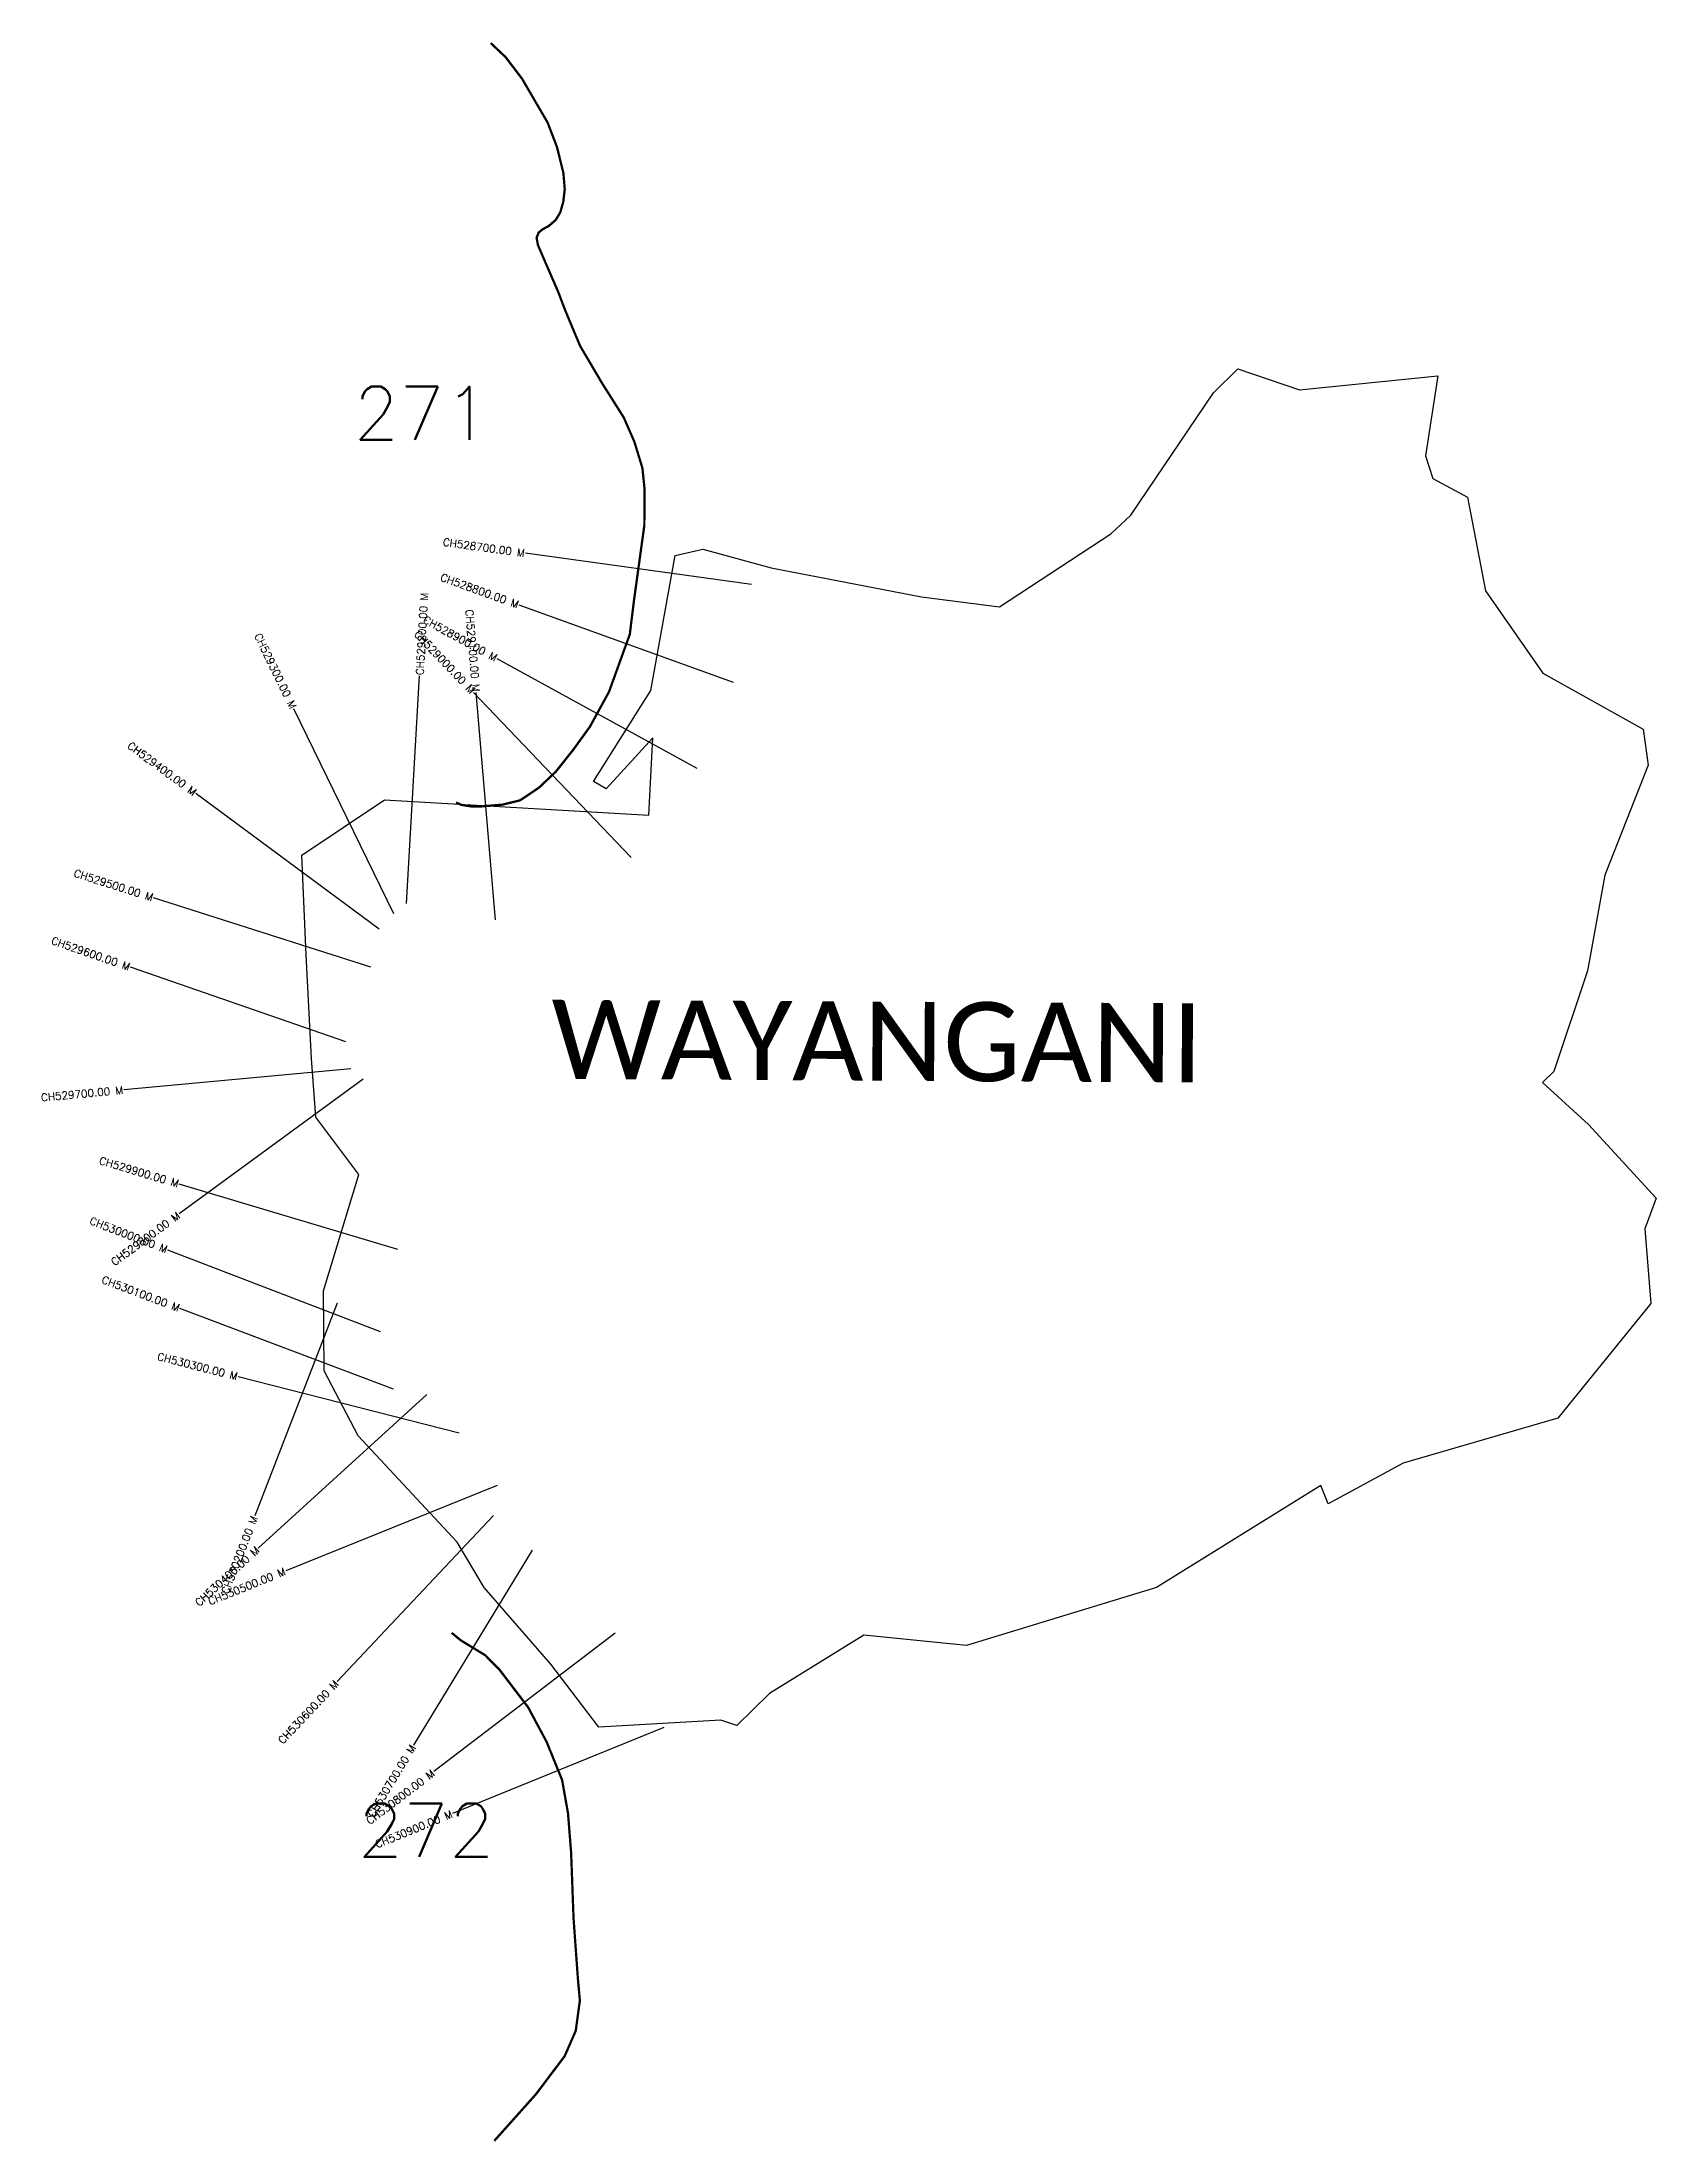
# Model space of a CAD drawing. Header units: metres. Extents: x 316853 to 318977, y 1870978 to 1873739.
import ezdxf
from ezdxf.enums import TextEntityAlignment as Align

# ---------------------------------------------------------------- set-up
doc = ezdxf.new("R2010")
doc.units = ezdxf.units.M
for name, color, linetype in [('CS', 134, 'Continuous'), ('CSMark', 6, 'Continuous'), ('NATURALLY PROTECTED', 3, 'Continuous'), ('VILLAGE NAME', 250, 'Continuous')]:
    doc.layers.add(name, color=color, linetype=linetype)
doc.styles.get("Standard").update_dxf_attribs({"font": 'simplex.shx'})

msp = doc.modelspace()

# ---------------------------------------------------------------- linework, layer by layer
at = {"color": 6, "flags": 128}
msp.add_lwpolyline([(317303.9, 1872742.5), (317651.5, 1872722.5), (317657, 1872824), (317595.2, 1872757), (317578.8, 1872766.9), (317654.3, 1872886.5), (317686.2, 1873064.1), (317722.4, 1873072.5), (317812.6, 1873047.8), (318010.4, 1873009.5), (318112.9, 1872996.6), (318259.3, 1873092.5), (318285.9, 1873117.1), (318394.6, 1873278), (318426.5, 1873309.6), (318507.8, 1873282), (318689.8, 1873300.4), (318673.3, 1873195), (318683.2, 1873165.1), (318728.6, 1873140.8), (318752.4, 1873017.4), (318827.8, 1872909.1), (318959.6, 1872835.5), (318966.5, 1872788.2), (318909.2, 1872643.6), (318886.7, 1872517.8), (318842.2, 1872385.6), (318827.5, 1872371.1), (318887.8, 1872315.6), (318976.7, 1872218.6), (318962, 1872178.6), (318969.7, 1872080.1), (318847.5, 1871929.4), (318644.1, 1871870.4), (318545.4, 1871816.7), (318535.6, 1871840.8), (318319.6, 1871706.6), (318069.6, 1871630.4), (317934.5, 1871644.1), (317810.2, 1871567.3), (317767.5, 1871525.5), (317746.3, 1871532.3), (317585.9, 1871523.2), (317522.6, 1871605.8), (317434.7, 1871707), (317399.3, 1871766.6), (317269.3, 1871906.2), (317224.3, 1871991.6), (317223.7, 1872097), (317269.8, 1872249.8), (317213.6, 1872325.5), (317212.2, 1872343.1), (317207.5, 1872402.5), (317200.6, 1872538.7), (317195.2, 1872669.8), (317303.9, 1872742.5)], dxfattribs=at)
at = {"layer": 'CS'}
for p, q in [((317786.4, 1873025.9), (317489.2, 1873066.9)), ((317763.1, 1872897), (317480.9, 1872998.8)), ((317715, 1872783.8), (317451.9, 1872928)), ((317332.6, 1872606.2), (317349.9, 1872905.7)), ((317628.2, 1872666.9), (317421, 1872883.9)), ((317449.9, 1872585), (317424.5, 1872884)), ((317315.9, 1872592.7), (317184.6, 1872862.4)), ((317296.9, 1872572.7), (317055.5, 1872750.8)), ((317285.8, 1872522.7), (316999.9, 1872613.7)), ((317253, 1872424.2), (316969.5, 1872522.4)), ((317259.6, 1872389), (316960.9, 1872361.2)), ((317275.7, 1872375.5), (317033.8, 1872198.1)), ((317321.1, 1872151.3), (317033.7, 1872237.4)), ((317298.7, 1872043.2), (317018.6, 1872150.6)), ((317315.4, 1871967.8), (317034.7, 1872073.7)), ((317241.7, 1872080.8), (317133, 1871801.1)), ((317401.9, 1871909.6), (317111.3, 1871984)), ((317359.5, 1871960.6), (317137.7, 1871758.7)), ((317452.2, 1871840.8), (317173.8, 1871728.8)), ((317447.1, 1871801.6), (317241.5, 1871583.2)), ((317498.1, 1871755.8), (317342, 1871499.6)), ((317607.2, 1871646.6), (317368.6, 1871464.7)), ((317671.2, 1871522.9), (317393.4, 1871409.7))]:
    msp.add_line(p, q, dxfattribs=at)
at = {"layer": 'NATURALLY PROTECTED', "const_width": 3, "flags": 128}
for points in [[(317443.6, 1873737.8), (317463.1, 1873719.4), (317484.8, 1873690.9), (317502.5, 1873660.5), (317518.4, 1873633.3), (317530.7, 1873601.1), (317539.1, 1873567.3), (317540.9, 1873545.7), (317539, 1873529.2), (317535, 1873515.1), (317528.9, 1873505.1), (317520.2, 1873497.6), (317511.6, 1873492.8), (317506.6, 1873488.7), (317503.9, 1873481.9), (317505.5, 1873472.7), (317513.8, 1873453.2), (317532.3, 1873410.7), (317541.5, 1873386.4), (317561.1, 1873339.6), (317590, 1873290.6), (317618.6, 1873245.4), (317632.5, 1873213.6), (317643.1, 1873179), (317646, 1873150.5), (317645.6, 1873103.4), (317632.1, 1873005.6), (317626.5, 1872960.3), (317599.1, 1872884.6), (317574, 1872838.8), (317551.7, 1872808), (317529.4, 1872780), (317507.3, 1872758.9), (317482.2, 1872742), (317458.7, 1872736.3), (317429.2, 1872733.8), (317419.5, 1872733.7), (317404.6, 1872736.1), (317397.9, 1872739.2)], [(317392.1, 1871647.2), (317403.9, 1871637.5), (317436.3, 1871617.7), (317455.4, 1871598.3), (317492.7, 1871549.3), (317517.1, 1871503.7), (317537.4, 1871453.8), (317545.2, 1871410), (317549.3, 1871358.1), (317552.5, 1871271.3), (317558.2, 1871192.5), (317560.8, 1871163.6), (317555.4, 1871123.9), (317540.8, 1871090.5), (317503, 1871040.4), (317448.2, 1870979.1)]]:
    msp.add_lwpolyline(points, dxfattribs=at)

# ---------------------------------------------------------------- texts
at = {"char_height": 70, "attachment_point": 1}
for s, insert in [('271', (317262.8, 1873286.2)), ('272', (317268.3, 1871422.6))]:
    msp.add_mtext_dynamic_manual_height_columns(s, width=95.172, gutter_width=1, heights=[0], dxfattribs=dict(at, insert=insert))
at = {"layer": 'CSMark'}
for s, rotation, p in [('CH528700.00 M', 352.134, (317488.2, 1873067.1)), ('CH528800.00 M', 340.1607, (317480, 1872999.2)), ('CH528900.00 M', 331.2685, (317451, 1872928.5)), ('CH529100.00 M', 274.8622, (317424.4, 1872884.9)), ('CH529300.00 M', 295.9714, (317184.1, 1872863.3)), ('CH529000.00 M', 313.6787, (317420.4, 1872884.6)), ('CH529400.00 M', 323.5762, (317054.7, 1872751.4)), ('CH529500.00 M', 342.3419, (316998.9, 1872614)), ('CH529600.00 M', 340.8997, (316968.6, 1872522.7)), ('CH529700.00 M', 5.2996, (316959.9, 1872361.1)), ('CH529900.00 M', 343.334, (317032.8, 1872237.7)), ('CH530000.00 M', 339.0149, (317017.7, 1872151)), ('CH529800.00 M', 36.2665, (317033, 1872197.5)), ('CH530100.00 M', 339.3341, (317033.8, 1872074.1)), ('CH530300.00 M', 345.6431, (317110.3, 1871984.2)), ('CH530200.00 M', 68.7586, (317132.7, 1871800.2)), ('CH530400.00 M', 42.3155, (317136.9, 1871758)), ('CH530500.00 M', 21.9101, (317172.9, 1871728.5)), ('CH530600.00 M', 46.732, (317240.8, 1871582.5)), ('CH530700.00 M', 58.6395, (317341.4, 1871498.7)), ('CH530800.00 M', 37.3238, (317367.8, 1871464.1)), ('CH530900.00 M', 22.161, (317392.5, 1871409.4))]:
    msp.add_text(s, height=10, rotation=rotation, dxfattribs=at).set_placement(p, align=Align.MIDDLE_RIGHT)
msp.add_text('CH529200.00 M', height=10, rotation=86.691, dxfattribs=at).set_placement((317350, 1872906.7), align=Align.MIDDLE_LEFT)
at = {"layer": 'VILLAGE NAME', "insert": (317523.5, 1872479.8), "char_height": 104.042, "attachment_point": 1, "rotation": 359.6762}
msp.add_mtext_dynamic_manual_height_columns('{\\fCalibri|b0|i0|c0|p34;WAYANGANI}', width=1807.981, gutter_width=520.2, heights=[0], dxfattribs=at)

doc.saveas('drawing.dxf')
